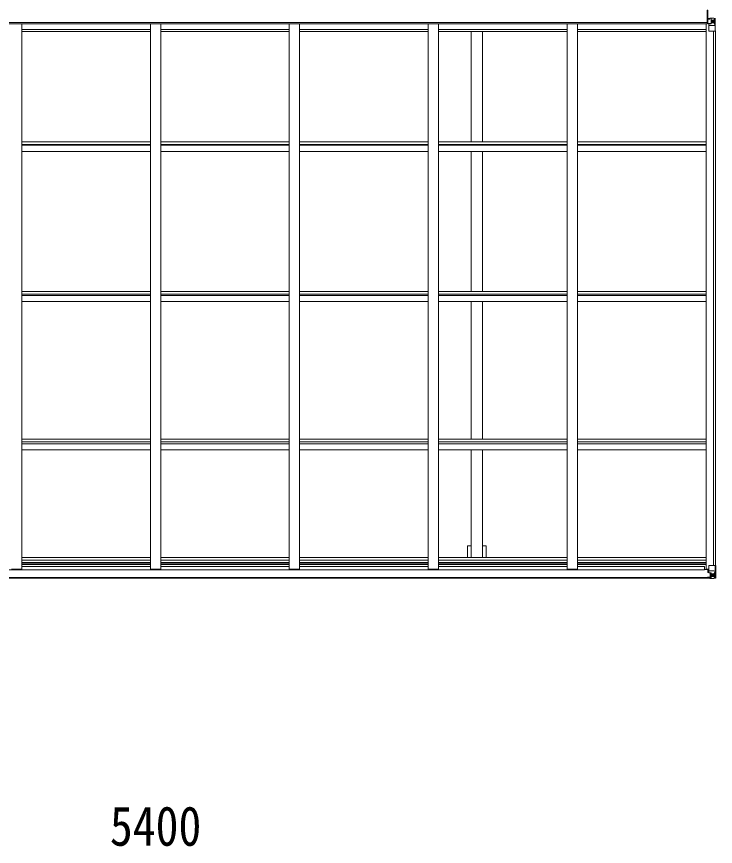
# Model space of a CAD drawing. Units: millimetres at full size, sheet at 1:40; details may follow other scales. Extents: x -11181 to 33757, y -10067 to 7716.
# Drawn here: x 3802 to 7172, y -27 to 3973 of the extents above; entities that cross this region are included whole.
import ezdxf
from ezdxf.enums import TextEntityAlignment as Align

# ---------------------------------------------------------------- set-up
doc = ezdxf.new("R2010")
doc.units = ezdxf.units.MM
doc.header["$LTSCALE"] = 40
for name, color, linetype, lineweight in [('0-0_0', 7, 'Continuous', 9), ('0-2_部品', 7, 'Continuous', 9), ('0-7_合掌部品', 3, 'Continuous', 9), ('0-A_寸法', 6, 'Continuous', 9)]:
    doc.layers.add(name, color=color, linetype=linetype, lineweight=lineweight)
doc.styles.add('ＭＳ ゴシック', font='')
doc.styles.get('ＭＳ ゴシック').set_extended_font_data('MS Gothic')

msp = doc.modelspace()

# ---------------------------------------------------------------- linework, layer by layer
at = {"layer": '0-0_0', "color": 4}
for p, q in [((7135.2, 3964.61), (7145.7, 3964.61)), ((7132.7, 3944.56), (1811.7, 3944.83)), ((7132.7, 3937.86), (1811.7, 3937.86)), ((3827.2, 3937.86), (3827.2, 1309.24)), ((4447.2, 3937.86), (4447.2, 1309.24)), ((4497.2, 3937.86), (4497.2, 1309.24)), ((5117.2, 3937.86), (5117.2, 1309.24)), ((5167.2, 3937.86), (5167.2, 1309.24)), ((5787.2, 3937.86), (5787.2, 1309.24)), ((5837.2, 3937.86), (5837.2, 1309.24)), ((6457.2, 3937.86), (6457.2, 1309.24)), ((6507.2, 3937.86), (6507.2, 1309.24)), ((7127.2, 3937.86), (7127.2, 1309.24)), ((7132.7, 3937.86), (7132.7, 3941.5)), ((4447.2, 3911.05), (3827.2, 3911.05)), ((4447.2, 3901.92), (3827.2, 3901.92)), ((5117.2, 3911.05), (4497.2, 3911.05)), ((5117.2, 3901.92), (4497.2, 3901.92)), ((5787.2, 3911.05), (5167.2, 3911.05)), ((5787.2, 3901.92), (5167.2, 3901.92)), ((6457.2, 3911.05), (5837.2, 3911.05)), ((6457.2, 3901.92), (5837.2, 3901.92)), ((5994.7, 3901.92), (5994.7, 3370.01)), ((6049.7, 3901.92), (6049.7, 3370.01)), ((7126.62, 3911.05), (6507.2, 3911.05)), ((7126.89, 3901.92), (6507.2, 3901.92)), ((7162.5, 3902.81), (7162.5, 1327.71)), ((7163.2, 3902.81), (7163.2, 1327.71)), ((7172.2, 3902.81), (7172.2, 1327.71)), ((4447.2, 3370.01), (3827.2, 3370.01)), ((5117.2, 3370.01), (4497.2, 3370.01)), ((5787.2, 3370.01), (5167.2, 3370.01)), ((6457.2, 3370.01), (5837.2, 3370.01)), ((7127.2, 3370.01), (6507.2, 3370.01)), ((4447.2, 3356.99), (3827.2, 3356.99)), ((4447.2, 3352.69), (3827.2, 3352.69)), ((4447.2, 3322.93), (3827.2, 3322.93)), ((5117.2, 3356.99), (4497.2, 3356.99)), ((5117.2, 3352.69), (4497.2, 3352.69)), ((5117.2, 3322.93), (4497.2, 3322.93)), ((5787.2, 3356.99), (5167.2, 3356.99)), ((5787.2, 3352.69), (5167.2, 3352.69)), ((5787.2, 3322.93), (5167.2, 3322.93)), ((6457.2, 3356.99), (5837.2, 3356.99)), ((6457.2, 3352.69), (5837.2, 3352.69)), ((6457.2, 3322.93), (5837.2, 3322.93)), ((5994.7, 3322.93), (5994.7, 2648.57)), ((6049.7, 3322.93), (6049.7, 2648.57)), ((7127.2, 3356.99), (6507.2, 3356.99)), ((7127.2, 3352.69), (6507.2, 3352.69)), ((7127.2, 3322.93), (6507.2, 3322.93)), ((4447.2, 2648.57), (3827.2, 2648.57)), ((5117.2, 2648.57), (4497.2, 2648.57)), ((5787.2, 2648.57), (5167.2, 2648.57)), ((6457.2, 2648.57), (5837.2, 2648.57)), ((7127.2, 2648.57), (6507.2, 2648.57)), ((4447.2, 2635.61), (3827.2, 2635.61)), ((4447.2, 2628.47), (3827.2, 2628.47)), ((5117.2, 2635.61), (4497.2, 2635.61)), ((5117.2, 2628.47), (4497.2, 2628.47)), ((5787.2, 2635.61), (5167.2, 2635.61)), ((5787.2, 2628.47), (5167.2, 2628.47)), ((6457.2, 2635.61), (5837.2, 2635.61)), ((6457.2, 2628.47), (5837.2, 2628.47)), ((7127.2, 2635.61), (6507.2, 2635.61)), ((7127.2, 2628.47), (6507.2, 2628.47)), ((4447.2, 2599.02), (3827.2, 2599.02)), ((5117.2, 2599.02), (4497.2, 2599.02)), ((5787.2, 2599.02), (5167.2, 2599.02)), ((6457.2, 2599.02), (5837.2, 2599.02)), ((5994.7, 2599.02), (5994.7, 1936.2)), ((6049.7, 2599.02), (6049.7, 1936.2)), ((7127.2, 2599.02), (6507.2, 2599.02)), ((4447.2, 1936.2), (3827.2, 1936.2)), ((4447.2, 1923.36), (3827.2, 1923.36)), ((5117.2, 1936.2), (4497.2, 1936.2)), ((5117.2, 1923.36), (4497.2, 1923.36)), ((5787.2, 1936.2), (5167.2, 1936.2)), ((5787.2, 1923.36), (5167.2, 1923.36)), ((6457.2, 1936.2), (5837.2, 1936.2)), ((6457.2, 1923.36), (5837.2, 1923.36)), ((7127.2, 1936.2), (6507.2, 1936.2)), ((7127.2, 1923.36), (6507.2, 1923.36)), ((4447.2, 1913.21), (3827.2, 1913.21)), ((4447.2, 1884.24), (3827.2, 1884.24)), ((5117.2, 1913.21), (4497.2, 1913.21)), ((5117.2, 1884.24), (4497.2, 1884.24)), ((5787.2, 1913.21), (5167.2, 1913.21)), ((5787.2, 1884.24), (5167.2, 1884.24)), ((6457.2, 1913.21), (5837.2, 1913.21)), ((6457.2, 1884.24), (5837.2, 1884.24)), ((5994.7, 1884.24), (5994.7, 1366.67)), ((6049.7, 1884.24), (6049.7, 1366.67)), ((7127.2, 1913.21), (6507.2, 1913.21)), ((7127.2, 1884.24), (6507.2, 1884.24)), ((6067.4, 1422.95), (6049.7, 1422.95)), ((6067.4, 1422.95), (6067.4, 1366.67)), ((4447.2, 1366.67), (3827.2, 1366.67)), ((5117.2, 1366.67), (4497.2, 1366.67)), ((5787.2, 1366.67), (5167.2, 1366.67)), ((6457.2, 1366.67), (5837.2, 1366.67)), ((7127.2, 1366.67), (6507.2, 1366.67)), ((4447.2, 1353.85), (3827.2, 1353.85)), ((4447.2, 1342.51), (3827.2, 1342.51)), ((3827.2, 1338.72), (4447.2, 1338.72)), ((4447.2, 1331.65), (3827.2, 1331.65)), ((4447.2, 1322.28), (3827.2, 1322.28)), ((5117.2, 1353.85), (4497.2, 1353.85)), ((5117.2, 1342.51), (4497.2, 1342.51)), ((4497.2, 1338.72), (5117.2, 1338.72)), ((5117.2, 1331.65), (4497.2, 1331.65)), ((5117.2, 1322.28), (4497.2, 1322.28)), ((5787.2, 1353.85), (5167.2, 1353.85)), ((5787.2, 1342.51), (5167.2, 1342.51)), ((5167.2, 1338.72), (5787.2, 1338.72)), ((5787.2, 1331.65), (5167.2, 1331.65)), ((5787.2, 1322.28), (5167.2, 1322.28)), ((6457.2, 1353.85), (5837.2, 1353.85)), ((6457.2, 1342.51), (5837.2, 1342.51)), ((5837.2, 1338.72), (6457.2, 1338.72)), ((6457.2, 1331.65), (5837.2, 1331.65)), ((6457.2, 1322.28), (5837.2, 1322.28)), ((7127.2, 1353.85), (6507.2, 1353.85)), ((7127.2, 1342.51), (6507.2, 1342.51)), ((6507.2, 1338.72), (7127.2, 1338.72)), ((7127.2, 1331.65), (6507.2, 1331.65)), ((7119.7, 1322.28), (6507.2, 1322.28)), ((7119.7, 1307.21), (7119.7, 1322.28)), ((1824.7, 1307.21), (7119.7, 1307.21)), ((3777.2, 1309.24), (3827.2, 1309.24)), ((4447.2, 1309.24), (4497.2, 1309.24)), ((5117.2, 1309.24), (5167.2, 1309.24)), ((5787.2, 1309.24), (5837.2, 1309.24)), ((6457.2, 1309.24), (6507.2, 1309.24)), ((7140.2, 1309.24), (7127.2, 1309.24)), ((7150.71, 1269.01), (1793.7, 1269.01)), ((7150.7, 1266.95), (1793.7, 1266.95))]:
    msp.add_line(p, q, dxfattribs=at)
msp.add_lwpolyline([(5994.7, 1422.95), (5977, 1422.95), (5977, 1366.67)], dxfattribs=at)
at = {"layer": '0-2_部品'}
for p, q in [((7140.2, 1326.71), (7140.2, 1293.62)), ((7171.36, 1327.71), (7141.2, 1327.71)), ((7171.36, 1327.71), (7171.36, 1267.13)), ((7119.7, 1308.45), (7140.2, 1308.45)), ((7135.7, 1308.45), (7135.7, 1292.84)), ((7135.7, 1304.71), (7140.2, 1304.71)), ((7136.7, 1294.57), (7135.7, 1294.56)), ((7135.7, 1292.84), (7136.7, 1292.84)), ((7140.75, 1292.8), (7136.7, 1292.84)), ((7164.2, 1301.05), (7140.2, 1301.05)), ((7141.03, 1293.36), (7151.38, 1291.7)), ((7141.03, 1292.72), (7141.03, 1293.36)), ((7151.38, 1291.07), (7141.03, 1292.72)), ((7146.7, 1291.82), (7146.7, 1272.08)), ((7146.7, 1283.92), (7150.7, 1283.92)), ((7150.7, 1287.51), (7152.2, 1287.51)), ((7151.38, 1291.7), (7151.38, 1291.07)), ((7164.2, 1287.51), (7152.2, 1287.51)), ((7158.72, 1281.15), (7158.72, 1282.11)), ((7170.82, 1300.83), (7164.2, 1301.05)), ((7164.2, 1287.52), (7164.2, 1287.51)), ((7164.2, 1287.52), (7166.54, 1287.48)), ((7166.54, 1287.48), (7166.54, 1274.01)), ((7170.82, 1300.83), (7166.67, 1288.75)), ((7134.2, 1271.7), (7134.2, 1271.58)), ((7134.2, 1270.01), (7134.2, 1271.58)), ((7134.2, 1270.01), (7134.2, 1269.01)), ((7135.2, 1270.01), (7134.2, 1270.01)), ((7135.2, 1269.01), (7135.2, 1270.01)), ((7140.2, 1270.01), (7135.2, 1270.01)), ((7140.4, 1266.51), (7138.71, 1266.95)), ((7140.2, 1271.62), (7150.2, 1271.71)), ((7140.2, 1271.62), (7140.2, 1270.01)), ((7140.4, 1266.51), (7140.7, 1266.51)), ((7140.7, 1266.51), (7140.7, 1266.95)), ((7142.2, 1269.78), (7150.2, 1269.78)), ((7142.2, 1269.75), (7150.2, 1269.75)), ((7145.7, 1266.13), (7145.7, 1266.95)), ((7145.7, 1266.13), (7150.7, 1266.21)), ((7145.7, 1265.72), (7145.7, 1266.13)), ((7145.7, 1265.72), (7145.7, 1265.2)), ((7152.2, 1265.6), (7145.7, 1265.2)), ((7145.7, 1265.2), (7145.7, 1264.32)), ((7145.7, 1264.32), (7152.2, 1264.71)), ((7146.7, 1275.71), (7150.7, 1275.71)), ((7146.7, 1272.08), (7146.7, 1271.85)), ((7150.6, 1272.08), (7146.7, 1272.08)), ((7150.2, 1271.71), (7150.2, 1270.78)), ((7150.21, 1271.71), (7150.2, 1271.71)), ((7150.2, 1270.78), (7150.7, 1270.78)), ((7150.2, 1270.78), (7150.2, 1269.78)), ((7150.2, 1269.78), (7150.2, 1269.75)), ((7150.21, 1271.87), (7150.21, 1271.71)), ((7150.7, 1273.96), (7152.2, 1273.96)), ((7150.7, 1270.42), (7152.2, 1270.42)), ((7153.2, 1273.96), (7152.2, 1273.96)), ((7164.2, 1273.96), (7152.2, 1273.96)), ((7152.2, 1264.83), (7164.2, 1265.61)), ((7166.54, 1274.01), (7164.2, 1273.95)), ((7164.3, 1265.62), (7172.22, 1266.09)), ((7167.39, 1270.5), (7170.13, 1266.84)), ((7171.36, 1267.06), (7171.36, 1267.13))]:
    msp.add_line(p, q, dxfattribs=at)
for points in [[(7174.2, 1267.04), (7174.2, 1327.71), (7171.36, 1327.71)], [(7136.7, 1292.84), (7136.7, 1294.57), (7140.2, 1294.59)], [(7145.7, 1265.72), (7150.7, 1265.72), (7150.7, 1291.18)], [(7173.27, 1266), (7164.2, 1265.45), (7152.2, 1264.71), (7152.2, 1290.81)], [(7157.76, 1279.23), (7156.8, 1279.23), (7156.8, 1280.19), (7157.76, 1280.19)], [(7158.72, 1282.11), (7159.68, 1282.11), (7159.68, 1281.15)], [(7160.64, 1280.19), (7161.6, 1280.19), (7161.6, 1279.23), (7160.64, 1279.23)], [(7140.2, 1271.62), (7140.2, 1271.63), (7134.2, 1271.58)], [(7135.2, 1271.74), (7150.2, 1271.87), (7150.21, 1271.87)], [(7150.2, 1270.78), (7142.2, 1270.78), (7142.2, 1269.01)], [(7159.68, 1278.27), (7159.68, 1277.31), (7158.72, 1277.31), (7158.72, 1278.27)]]:
    msp.add_lwpolyline(points, dxfattribs=at)
msp.add_circle((7159.2, 1279.71), 5.3, dxfattribs=at)
for centre, radius, start, end in [((7141.2, 1326.71), 1, 90, 180), ((7141.14, 1294.29), 0.937, 182.32209, 263.26766), ((7141.14, 1293.65), 0.937, 182.32209, 263.26766), ((7151.27, 1290.77), 0.937, 2.32209, 83.26766), ((7151.27, 1290.14), 0.937, 2.32209, 83.26766), ((7157.76, 1281.15), 0.96, 270, 0), ((7160.64, 1281.15), 0.96, 180, 270), ((7135.07, 1264.05), 7.69, 88.96999, 96.43426), ((7150.2, 1272.21), 0.5, 270.52895, 0.04464), ((7150.2, 1269.28), 0.5, 0.00109, 90.00109), ((7150.2, 1269.25), 0.5, 359.99802, 89.99691), ((7150.19, 1272.39), 0.513, 271.88028, 1.04707), ((7157.76, 1278.27), 0.96, 0, 90), ((7160.64, 1278.27), 0.96, 90, 180), ((7170.08, 1267.01), 1.28, 311.17831, 2.45895), ((7172.05, 1253.39), 12.7, 89.24466, 95.10311)]:
    msp.add_arc(centre, radius, start, end, dxfattribs=at)
for centre, major_axis, ratio, start_param, end_param in [((7167.94, 1287.46), (0, -3), 0.468246, 4.2703918, 4.7058971), ((7170.09, 1298.48), (-0.85, -2.32), 0.403757, 2.3087461, 3.2744049), ((7245.95, 1273.96), (-81.75, 0), 0.061163, 0, 0.0007725), ((7169.41, 1274.09), (-0.03, -5), 0.573921, 4.7320603, 5.5159136), ((7171.07, 1269.02), (0.02, -3), 0.466854, 5.5234897, 6.1575023)]:
    msp.add_ellipse(centre, major_axis=major_axis, ratio=ratio, start_param=start_param, end_param=end_param, dxfattribs=at)
at = {"layer": '0-7_合掌部品'}
for p, q in [((7135.7, 3939.97), (7135.7, 3960.12)), ((7136.7, 3960.83), (7145.7, 3960.89)), ((7145.7, 3966.21), (7145.7, 3960.26)), ((7152.2, 3939.02), (7152.2, 3965.81)), ((7152.2, 3965.7), (7164.2, 3964.91)), ((7164.3, 3964.91), (7172.22, 3964.43)), ((7167.39, 3960.02), (7170.13, 3963.69)), ((7171.36, 3963.46), (7171.36, 3963.39)), ((7171.36, 3902.81), (7171.36, 3963.39)), ((7145.7, 3939.02), (7136.7, 3939.06)), ((7140.2, 3903.81), (7140.2, 3936.91)), ((7164.2, 3929.48), (7140.2, 3929.48)), ((7148.68, 3939.02), (7141.03, 3937.8)), ((7141.03, 3937.17), (7151.38, 3938.82)), ((7141.03, 3937.8), (7141.03, 3937.17)), ((7152.2, 3939.02), (7145.7, 3939.02)), ((7151.38, 3938.82), (7151.38, 3939.02)), ((7164.2, 3956.57), (7152.2, 3956.57)), ((7152.2, 3943.01), (7164.2, 3943.01)), ((7159.68, 3949.37), (7159.68, 3948.41)), ((7166.54, 3956.51), (7164.2, 3956.57)), ((7164.2, 3943.01), (7166.54, 3943.04)), ((7164.2, 3943.01), (7164.2, 3943.01)), ((7170.82, 3929.69), (7164.2, 3929.48)), ((7166.54, 3943.04), (7166.54, 3956.51)), ((7170.82, 3929.69), (7166.67, 3941.78)), ((7174.2, 3902.81), (7141.2, 3902.81))]:
    msp.add_line(p, q, dxfattribs=at)
for points in [[(7133.7, 3941.5), (7132.7, 3941.5), (7132.7, 4004.5), (7133.7, 4004.5)], [(7135.7, 3960.12), (7135.72, 3960.23), (7145.7, 3960.26)], [(7173.27, 3964.52), (7164.2, 3965.08), (7145.7, 3966.21)], [(7157.76, 3950.33), (7156.8, 3950.33), (7156.8, 3951.29), (7157.76, 3951.29)], [(7158.72, 3952.25), (7158.72, 3953.21), (7159.68, 3953.21), (7159.68, 3952.25)], [(7159.68, 3948.41), (7158.72, 3948.41), (7158.72, 3949.37)], [(7160.64, 3951.29), (7161.6, 3951.29), (7161.6, 3950.33), (7160.64, 3950.33)]]:
    msp.add_lwpolyline(points, dxfattribs=at)
msp.add_lwpolyline([(7133.7, 3941.5), (7133.7, 4004.5), (7135.2, 4004.5), (7135.2, 3941.5)], close=True, dxfattribs=at)
msp.add_circle((7159.2, 3950.81), 5.3, dxfattribs=at)
for centre, radius, start, end in [((7170.08, 3963.52), 1.28, 357.54105, 48.82169), ((7172.05, 3977.13), 12.7, 264.89689, 270.75534), ((7141.14, 3936.87), 0.937, 96.73234, 177.67791), ((7141.14, 3936.24), 0.937, 96.73234, 177.67791), ((7151.27, 3939.75), 0.937, 276.73234, 309.06602), ((7157.76, 3952.25), 0.96, 270, 0), ((7157.76, 3949.37), 0.96, 0, 90), ((7160.64, 3952.25), 0.96, 180, 270), ((7160.64, 3949.37), 0.96, 90, 180), ((7141.2, 3903.81), 1, 180, 270)]:
    msp.add_arc(centre, radius, start, end, dxfattribs=at)
for centre, major_axis, ratio, start_param, end_param in [((7136.7, 3960.13), (-1, -0.012), 0.707053, 4.7036637, 6.124411), ((7169.41, 3956.43), (-0.03, 5), 0.573921, 0.7672717, 1.551125), ((7171.07, 3961.5), (0.02, 3), 0.466854, 0.125683, 0.7596956), ((7136.7, 3939.96), (-1, 0.021), 0.906239, 0.0187047, 1.589501), ((7245.95, 3956.57), (-81.75, 0), 0.061163, 6.2824128, 6.2831853), ((7167.94, 3943.06), (0, 3), 0.468246, 1.5772882, 2.0127935), ((7170.09, 3932.04), (-0.85, 2.32), 0.403757, 3.0087805, 3.9744392)]:
    msp.add_ellipse(centre, major_axis=major_axis, ratio=ratio, start_param=start_param, end_param=end_param, dxfattribs=at)

# ---------------------------------------------------------------- texts
at = {"layer": '0-A_寸法', "color": 7, "style": 'ＭＳ ゴシック', "width": 0.85}
msp.add_text('5400', height=190.6, dxfattribs=at).set_placement((4252.2, -80.62), align=Align.BOTTOM_LEFT)

doc.saveas('drawing.dxf')
